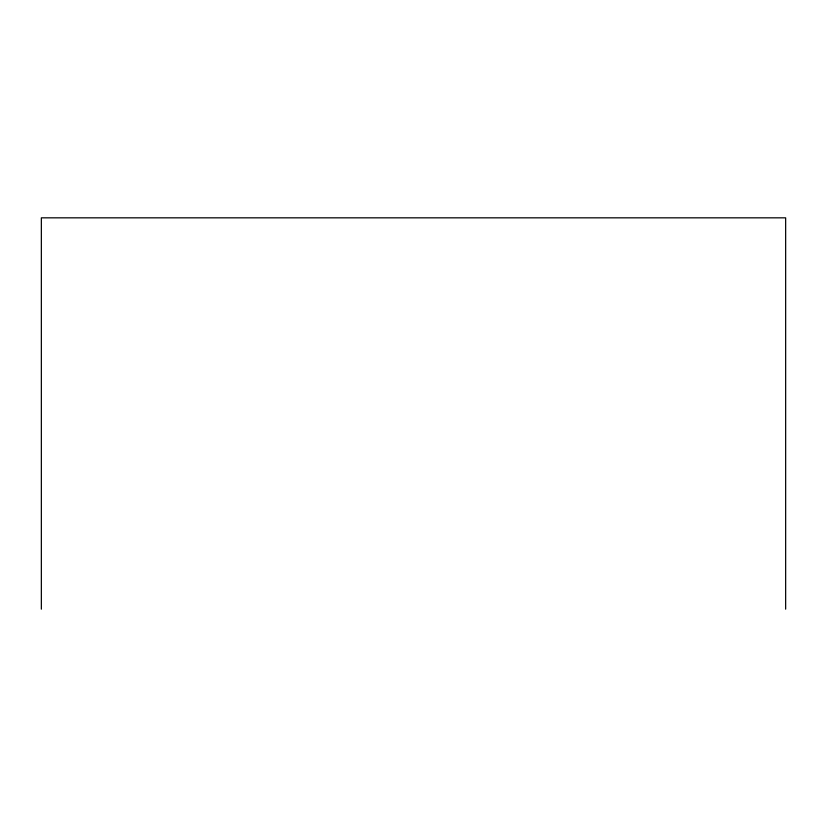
<?xml version="1.0" encoding="UTF-8"?>
<svg xmlns="http://www.w3.org/2000/svg" width="827" height="827" viewBox="0 0 827 827"><rect width="100%" height="100%" fill="white"/><g stroke="black" fill="none" stroke-linecap="round" stroke-linejoin="round"><path stroke-width="1.24" d="M785.65 609.168L785.65 217.832L41.35 217.832L41.35 609.168"/></g></svg>
